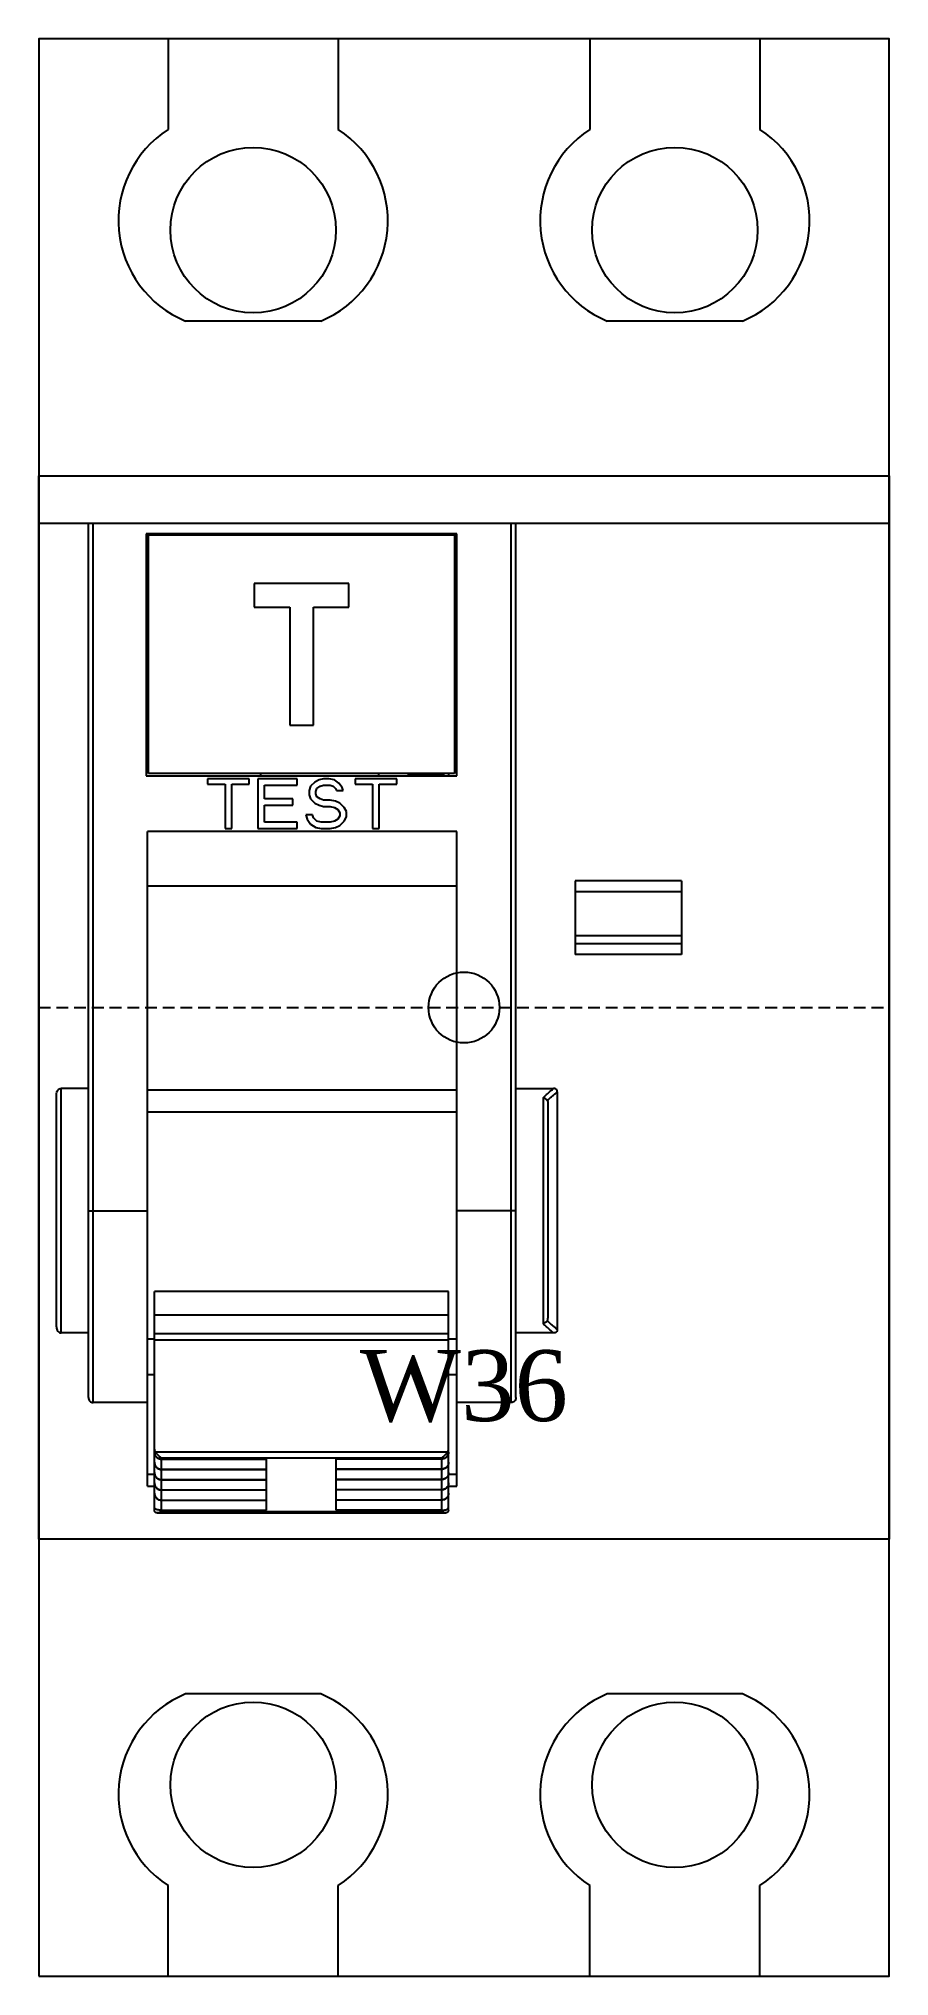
# Model space of a CAD drawing. Extents: x 0 to 36, y 0 to 82.
import ezdxf
from ezdxf.enums import TextEntityAlignment as Align

# ---------------------------------------------------------------- set-up
doc = ezdxf.new("R2010")
doc.units = 0
doc.linetypes.add('DASHED', pattern=[0.75, 0.5, -0.25])
doc.layers.add('--4N-THT. MCB-MCCB-ACB', color=124, linetype='CONTINUOUS')
doc.layers.add('--8N-THT. FIXING HOLE', color=4, linetype='CONTINUOUS')
doc.styles.add('VNI-TNR-DIM', font='times.ttf')

# ---------------------------------------------------------------- blocks, each defined once
blk = doc.blocks.new('06 - N - SC RCCB 2 PHASE')
at = {"layer": '--4N-THT. MCB-MCCB-ACB'}
for p, q in [((-12.525, 41), (-12.525, 37.161)), ((-5.325, 41), (-5.325, 37.161)), ((5.325, 41), (5.325, 37.161)), ((12.525, 41), (12.525, 37.161)), ((-6.065, 29.05), (-11.785, 29.05)), ((11.785, 29.05), (6.065, 29.05)), ((-18, 20.5), (18, 20.5)), ((-15.9, -16.499), (-15.9, 20.5)), ((-15.7, -16.724), (-15.7, 20.5)), ((-13.45, 20.05), (-13.45, 9.8)), ((-0.3, 20.05), (-13.45, 20.05)), ((-13.35, 9.9), (-13.35, 20)), ((-13.35, 20), (-0.4, 20)), ((-11.905, 20.05), (-11.905, 20)), ((-8.6, 20), (-8.6, 20.05)), ((-3.6, 20), (-3.6, 20.05)), ((-0.4, 20), (-0.4, 9.9)), ((-0.3, 9.8), (-0.3, 20.05)), ((2, -16.724), (2, 20.5)), ((2.2, -16.499), (2.2, 20.5)), ((-8.875, 17.95), (-8.875, 16.95)), ((-4.875, 17.95), (-8.875, 17.95)), ((-4.875, 16.95), (-4.875, 17.95)), ((-0.3, 17.42), (-0.4, 17.42)), ((-8.875, 16.95), (-7.375, 16.95)), ((-7.375, 16.95), (-7.375, 11.95)), ((-6.375, 11.95), (-6.375, 16.95)), ((-6.375, 16.95), (-4.875, 16.95)), ((-0.4, 17.14), (-0.3, 17.14)), ((-0.4, 16.86), (-0.3, 16.86)), ((-13.35, 15.75), (-13.45, 15.75)), ((-0.4, 14.755), (-0.3, 14.855)), ((-13.35, 14.55), (-13.45, 14.55)), ((-13.35, 14.27), (-13.45, 14.27)), ((-13.45, 13.99), (-13.35, 13.99)), ((-0.4, 14.65), (-0.3, 14.65)), ((-0.3, 14.55), (-0.4, 14.55)), ((-0.3, 14.27), (-0.4, 14.27)), ((-0.4, 13.99), (-0.3, 13.99)), ((-0.4, 13.488), (-0.3, 13.482)), ((-0.3, 13.473), (-0.4, 13.479)), ((-0.4, 12.918), (-0.3, 12.912)), ((-0.3, 12.903), (-0.4, 12.909)), ((-0.4, 12.348), (-0.3, 12.342)), ((-0.3, 12.333), (-0.4, 12.339)), ((-13.455, 12.117), (-13.35, 12.117)), ((-13.35, 12), (-13.45, 12)), ((-7.375, 11.95), (-6.375, 11.95)), ((-0.4, 11.778), (-0.3, 11.772)), ((-13.45, 11.05), (-13.35, 11.05)), ((-0.3, 11.05), (-0.4, 11.05)), ((-0.4, 9.9), (-13.35, 9.9)), ((-8.6, 9.8), (-8.6, 9.9)), ((-3.6, 9.8), (-3.6, 9.9)), ((-2.355, 9.8), (-2.355, 9.9)), ((-0.855, 9.858), (-0.855, 9.9)), ((-0.655, 9.9), (-0.655, 9.8)), ((-13.45, 9.8), (-0.3, 9.8)), ((-10.85, 9.675), (-10.85, 9.452)), ((-9.093, 9.675), (-10.85, 9.675)), ((-10.85, 9.452), (-10.11, 9.452)), ((-10.11, 9.452), (-10.11, 7.575)), ((-9.833, 7.575), (-9.833, 9.452)), ((-9.833, 9.452), (-9.093, 9.452)), ((-9.093, 9.452), (-9.093, 9.675)), ((-8.723, 9.675), (-8.723, 7.575)), ((-7.058, 9.675), (-8.723, 9.675)), ((-8.445, 8.826), (-8.445, 9.407)), ((-8.445, 9.407), (-7.058, 9.407)), ((-7.058, 9.407), (-7.058, 9.675)), ((-6.503, 9.362), (-6.549, 9.184)), ((-6.549, 9.184), (-6.549, 9.005)), ((-6.318, 9.541), (-6.503, 9.362)), ((-6.133, 9.63), (-6.318, 9.541)), ((-6.272, 9.139), (-6.226, 9.273)), ((-6.272, 9.049), (-6.272, 9.139)), ((-6.226, 8.915), (-6.272, 9.049)), ((-6.226, 9.273), (-6.087, 9.362)), ((-5.948, 9.675), (-6.133, 9.63)), ((-6.087, 9.362), (-5.948, 9.407)), ((-5.717, 9.675), (-5.948, 9.675)), ((-5.948, 9.407), (-5.671, 9.407)), ((-5.486, 9.63), (-5.717, 9.675)), ((-5.671, 9.407), (-5.532, 9.362)), ((-5.532, 9.362), (-5.44, 9.273)), ((-5.301, 9.496), (-5.486, 9.63)), ((-5.44, 9.273), (-5.393, 9.184)), ((-5.393, 9.184), (-5.116, 9.184)), ((-5.162, 9.318), (-5.301, 9.496)), ((-5.116, 9.184), (-5.162, 9.318)), ((-4.607, 9.675), (-4.607, 9.452)), ((-2.85, 9.675), (-4.607, 9.675)), ((-4.607, 9.452), (-3.867, 9.452)), ((-3.867, 9.452), (-3.867, 7.575)), ((-3.59, 7.575), (-3.59, 9.452)), ((-3.59, 9.452), (-2.85, 9.452)), ((-2.85, 9.452), (-2.85, 9.675)), ((-0.843, 9.834), (-2.355, 9.834)), ((-7.243, 8.826), (-8.445, 8.826)), ((-8.445, 7.843), (-8.445, 8.558)), ((-8.445, 8.558), (-7.243, 8.558)), ((-7.243, 8.558), (-7.243, 8.826)), ((-6.549, 9.005), (-6.503, 8.826)), ((-6.503, 8.826), (-6.318, 8.647)), ((-6.318, 8.647), (-6.133, 8.558)), ((-6.087, 8.826), (-6.226, 8.915)), ((-6.133, 8.558), (-5.948, 8.513)), ((-5.948, 8.781), (-6.087, 8.826)), ((-5.671, 8.781), (-5.948, 8.781)), ((-5.948, 8.513), (-5.671, 8.513)), ((-5.44, 8.737), (-5.671, 8.781)), ((-5.671, 8.513), (-5.486, 8.469)), ((-5.486, 8.469), (-5.347, 8.379)), ((-5.255, 8.647), (-5.44, 8.737)), ((-5.347, 8.379), (-5.255, 8.245)), ((-5.07, 8.469), (-5.255, 8.647)), ((-5.255, 8.245), (-5.255, 8.111)), ((-4.977, 8.29), (-5.07, 8.469)), ((-4.977, 8.066), (-4.977, 8.29)), ((-13.4, -20.252), (-13.4, 7.45)), ((-0.3, 7.45), (-13.4, 7.45)), ((-10.11, 7.575), (-9.833, 7.575)), ((-8.723, 7.575), (-7.058, 7.575)), ((-7.058, 7.843), (-8.445, 7.843)), ((-7.058, 7.575), (-7.058, 7.843)), ((-6.688, 8.156), (-6.642, 7.977)), ((-6.411, 8.156), (-6.688, 8.156)), ((-6.642, 7.977), (-6.503, 7.754)), ((-6.503, 7.754), (-6.272, 7.62)), ((-6.364, 8.022), (-6.411, 8.156)), ((-6.226, 7.888), (-6.364, 8.022)), ((-6.272, 7.62), (-6.041, 7.575)), ((-6.041, 7.843), (-6.226, 7.888)), ((-5.671, 7.843), (-6.041, 7.843)), ((-6.041, 7.575), (-5.671, 7.575)), ((-5.486, 7.888), (-5.671, 7.843)), ((-5.671, 7.575), (-5.44, 7.62)), ((-5.347, 7.977), (-5.486, 7.888)), ((-5.44, 7.62), (-5.255, 7.709)), ((-5.255, 8.111), (-5.347, 7.977)), ((-5.255, 7.709), (-5.07, 7.888)), ((-5.07, 7.888), (-4.977, 8.066)), ((-3.867, 7.575), (-3.59, 7.575)), ((-0.3, -20.252), (-0.3, 7.45)), ((-0.3, 5.141), (-13.4, 5.141)), ((4.7, 5.356), (4.7, 2.244)), ((9.2, 5.356), (4.7, 5.356)), ((9.2, 5.356), (9.2, 2.244)), ((9.2, 4.9), (4.7, 4.9)), ((4.7, 3.05), (9.2, 3.05)), ((9.2, 2.7), (4.7, 2.7)), ((9.2, 2.244), (4.7, 2.244)), ((-17.25, -13.514), (-17.25, -3.686)), ((-17.05, -13.772), (-17.05, -3.428)), ((-15.9, -3.428), (-17.05, -3.428)), ((-0.3, -3.504), (-13.4, -3.504)), ((2.2, -3.428), (3.791, -3.428)), ((3.35, -3.824), (3.35, -13.376)), ((3.55, -4.049), (3.55, -13.151)), ((3.95, -3.571), (3.95, -13.629)), ((-0.3, -4.432), (-13.4, -4.432)), ((-15.9, -8.6), (-13.4, -8.6)), ((2.2, -8.6), (-0.3, -8.6)), ((-13.105, -19.249), (-13.105, -12.018)), ((-0.655, -12.018), (-13.105, -12.018)), ((-0.655, -21.283), (-0.655, -12.018)), ((-0.655, -13.023), (-13.105, -13.023)), ((-15.9, -13.772), (-17.05, -13.772)), ((-0.655, -13.808), (-13.105, -13.808)), ((3.791, -13.772), (2.2, -13.772)), ((-13.105, -14.034), (-13.4, -14.034)), ((-0.655, -14.077), (-13.105, -14.077)), ((-0.3, -14.034), (-0.655, -14.034)), ((-13.105, -15.552), (-13.4, -15.552)), ((-0.3, -15.552), (-0.655, -15.552)), ((-13.4, -16.724), (-15.7, -16.724)), ((2, -16.724), (-0.3, -16.724)), ((-13.072, -18.803), (-0.688, -18.803)), ((-13.105, -19.683), (-13.105, -19.259)), ((-12.805, -21.328), (-12.805, -19.058)), ((-12.805, -19.058), (-0.955, -19.058)), ((-12.805, -19.107), (-8.355, -19.107)), ((-12.805, -19.117), (-8.355, -19.117)), ((-12.805, -19.542), (-8.355, -19.542)), ((-12.805, -19.552), (-8.355, -19.552)), ((-8.355, -21.279), (-8.355, -19.107)), ((-0.955, -19.107), (-5.405, -19.107)), ((-5.405, -21.279), (-5.405, -19.107)), ((-0.955, -19.117), (-5.405, -19.117)), ((-0.955, -19.542), (-5.405, -19.542)), ((-0.955, -19.552), (-5.405, -19.552)), ((-0.955, -19.058), (-0.955, -21.328)), ((-13.105, -19.769), (-13.4, -19.769)), ((-13.4, -20.252), (-13.105, -20.252)), ((-13.105, -20.117), (-13.105, -19.693)), ((-13.105, -20.552), (-13.105, -20.127)), ((-12.805, -19.976), (-8.355, -19.976)), ((-12.805, -19.986), (-8.355, -19.986)), ((-12.805, -20.41), (-8.355, -20.41)), ((-12.805, -20.42), (-8.355, -20.42)), ((-0.955, -19.976), (-5.405, -19.976)), ((-0.955, -19.986), (-5.405, -19.986)), ((-0.955, -20.41), (-5.405, -20.41)), ((-0.955, -20.42), (-5.405, -20.42)), ((-0.3, -19.769), (-0.655, -19.769)), ((-0.655, -20.252), (-0.3, -20.252)), ((-13.105, -21.283), (-13.105, -20.562)), ((-12.805, -20.844), (-8.355, -20.844)), ((-12.805, -20.854), (-8.355, -20.854)), ((-12.805, -21.279), (-8.355, -21.279)), ((-0.955, -20.844), (-5.405, -20.844)), ((-0.955, -20.854), (-5.405, -20.854)), ((-0.955, -21.279), (-5.405, -21.279)), ((-12.987, -21.39), (-0.773, -21.39)), ((-12.805, -21.328), (-0.955, -21.328)), ((-6.065, -29.05), (-11.785, -29.05)), ((11.785, -29.05), (6.065, -29.05)), ((-12.525, -41), (-12.525, -37.161)), ((-5.325, -41), (-5.325, -37.161)), ((5.325, -41), (5.325, -37.161)), ((12.525, -41), (12.525, -37.161))]:
    blk.add_line(p, q, dxfattribs=at)
at = {"layer": '--4N-THT. MCB-MCCB-ACB', "color": 6, "linetype": 'DASHED'}
blk.add_line((-18, 0), (18, 0), dxfattribs=at)
at = {"layer": '--4N-THT. MCB-MCCB-ACB'}
blk.add_lwpolyline([(-18, -41), (18, -41), (18, 41), (-18, 41)], close=True, dxfattribs=at)
at = {"layer": '--4N-THT. MCB-MCCB-ACB', "color": 1}
blk.add_lwpolyline([(-18, 22.5), (18, 22.5), (18, -22.5), (-18, -22.5)], close=True, dxfattribs=at)
at = {"layer": '--4N-THT. MCB-MCCB-ACB'}
for centre in [(-8.925, 32.9), (8.925, 32.9), (-8.925, -32.9), (8.925, -32.9)]:
    blk.add_circle(centre, 3.5, dxfattribs=at)
for centre, radius, start, end in [((-10.025, 33.3), 4.6, 122.92073, 247.50502), ((-7.825, 33.3), 4.6, 292.49498, 57.07927), ((7.825, 33.3), 4.6, 122.92073, 247.50502), ((10.025, 33.3), 4.6, 292.49498, 57.07927), ((-13.505, 14.401), 1, 80.95555, 86.75939), ((-13.505, 13.351), 1, 273.2406, 279.04443), ((-10.025, -33.3), 4.6, 112.49498, 237.07927), ((-7.825, -33.3), 4.6, 302.92073, 67.50502), ((7.825, -33.3), 4.6, 112.49498, 237.07927), ((10.025, -33.3), 4.6, 302.92073, 67.50502)]:
    blk.add_arc(centre, radius, start, end, dxfattribs=at)
for points, knots in [([(-0.843, 9.834), (-0.845, 9.836), (-0.85, 9.841), (-0.854, 9.85), (-0.855, 9.856), (-0.855, 9.858)], [0, 0, 0, 0, 0.01046913, 0.01974138, 0.02832213, 0.02832213, 0.02832213, 0.02832213]), ([(-17.25, -3.686), (-17.25, -3.651), (-17.24, -3.584), (-17.195, -3.498), (-17.129, -3.442), (-17.075, -3.428), (-17.05, -3.428)], [0, 0, 0, 0, 0.1054516, 0.1995077, 0.2833213, 0.3589483, 0.3589483, 0.3589483, 0.3589483]), ([(3.35, -3.824), (3.396, -3.778), (3.491, -3.688), (3.639, -3.556), (3.74, -3.47), (3.791, -3.428)], [0, 0, 0, 0, 0.1956389, 0.3933743, 0.59321, 0.59321, 0.59321, 0.59321]), ([(3.525, -3.937), (3.513, -3.919), (3.481, -3.885), (3.421, -3.846), (3.374, -3.829), (3.35, -3.824)], [0, 0, 0, 0, 0.0654685, 0.1379838, 0.2124, 0.2124, 0.2124, 0.2124]), ([(3.525, -3.937), (3.558, -3.906), (3.627, -3.843), (3.731, -3.75), (3.839, -3.66), (3.913, -3.6), (3.95, -3.571)], [0, 0, 0, 0, 0.1386758, 0.2784793, 0.4194412, 0.5615822, 0.5615822, 0.5615822, 0.5615822]), ([(3.525, -3.937), (3.531, -3.947), (3.541, -3.969), (3.549, -4.008), (3.55, -4.035), (3.55, -4.049)], [0, 0, 0, 0, 0.0340396, 0.0731375, 0.116006, 0.116006, 0.116006, 0.116006]), ([(3.95, -3.571), (3.95, -3.551), (3.944, -3.512), (3.909, -3.462), (3.854, -3.433), (3.813, -3.428), (3.791, -3.428)], [0, 0, 0, 0, 0.0600787, 0.1163621, 0.1748043, 0.2395243, 0.2395243, 0.2395243, 0.2395243]), ([(-17.25, -13.514), (-17.25, -13.549), (-17.24, -13.616), (-17.195, -13.702), (-17.129, -13.758), (-17.075, -13.772), (-17.05, -13.772)], [0, 0, 0, 0, 0.1054516, 0.1995077, 0.2833213, 0.3589483, 0.3589483, 0.3589483, 0.3589483]), ([(3.525, -13.263), (3.513, -13.281), (3.481, -13.315), (3.421, -13.354), (3.374, -13.371), (3.35, -13.376)], [0, 0, 0, 0, 0.0654687, 0.1379839, 0.2124, 0.2124, 0.2124, 0.2124]), ([(3.791, -13.772), (3.74, -13.73), (3.639, -13.644), (3.491, -13.512), (3.396, -13.422), (3.35, -13.376)], [0, 0, 0, 0, 0.1998357, 0.3975711, 0.59321, 0.59321, 0.59321, 0.59321]), ([(3.525, -13.263), (3.531, -13.253), (3.541, -13.231), (3.549, -13.192), (3.55, -13.165), (3.55, -13.151)], [0, 0, 0, 0, 0.0340396, 0.0731375, 0.116006, 0.116006, 0.116006, 0.116006]), ([(3.95, -13.629), (3.913, -13.6), (3.839, -13.54), (3.731, -13.45), (3.627, -13.357), (3.558, -13.294), (3.525, -13.263)], [0, 0, 0, 0, 0.1421411, 0.2831029, 0.4229064, 0.5615822, 0.5615822, 0.5615822, 0.5615822]), ([(3.95, -13.629), (3.95, -13.649), (3.944, -13.688), (3.909, -13.738), (3.854, -13.767), (3.813, -13.772), (3.791, -13.772)], [0, 0, 0, 0, 0.0600787, 0.1163621, 0.1748043, 0.2395243, 0.2395243, 0.2395243, 0.2395243]), ([(-15.9, -16.499), (-15.9, -16.53), (-15.889, -16.59), (-15.843, -16.665), (-15.776, -16.713), (-15.725, -16.724), (-15.7, -16.724)], [0, 0, 0, 0, 0.0925245, 0.1788296, 0.2576189, 0.3317591, 0.3317591, 0.3317591, 0.3317591]), ([(2.2, -16.499), (2.2, -16.53), (2.189, -16.59), (2.143, -16.665), (2.076, -16.713), (2.025, -16.724), (2, -16.724)], [0, 0, 0, 0, 0.0925245, 0.1788296, 0.2576189, 0.3317591, 0.3317591, 0.3317591, 0.3317591]), ([(-13.105, -18.689), (-13.105, -18.702), (-13.102, -18.729), (-13.091, -18.768), (-13.079, -18.792), (-13.072, -18.803)], [0, 0, 0, 0, 0.0399819, 0.0801728, 0.1209439, 0.1209439, 0.1209439, 0.1209439]), ([(-12.805, -19.107), (-12.838, -19.107), (-12.903, -19.097), (-12.989, -19.051), (-13.055, -18.983), (-13.094, -18.905), (-13.103, -18.849), (-13.105, -18.824)], [0, 0, 0, 0, 0.0981226, 0.1937809, 0.2869669, 0.3778763, 0.4529943, 0.4529943, 0.4529943, 0.4529943]), ([(-13.105, -18.825), (-13.105, -18.843), (-13.101, -18.88), (-13.085, -18.936), (-13.056, -18.989), (-13.014, -19.038), (-12.958, -19.08), (-12.887, -19.11), (-12.833, -19.117), (-12.805, -19.117)], [0, 0, 0, 0, 0.0547468, 0.1120498, 0.1721203, 0.2357759, 0.3044439, 0.3801215, 0.4645463, 0.4645463, 0.4645463, 0.4645463]), ([(-13.072, -18.803), (-13.059, -18.824), (-13.029, -18.864), (-12.979, -18.92), (-12.924, -18.972), (-12.866, -19.019), (-12.825, -19.046), (-12.805, -19.058)], [0, 0, 0, 0, 0.0724298, 0.1489, 0.2256604, 0.300429, 0.371255, 0.371255, 0.371255, 0.371255]), ([(-0.955, -19.058), (-0.935, -19.046), (-0.894, -19.019), (-0.836, -18.972), (-0.781, -18.92), (-0.731, -18.864), (-0.701, -18.824), (-0.688, -18.803)], [0, 0, 0, 0, 0.0708261, 0.1455946, 0.222355, 0.2988252, 0.371255, 0.371255, 0.371255, 0.371255]), ([(-0.955, -19.107), (-0.922, -19.107), (-0.857, -19.097), (-0.771, -19.051), (-0.705, -18.983), (-0.666, -18.905), (-0.657, -18.849), (-0.655, -18.824)], [0, 0, 0, 0, 0.0981226, 0.1937809, 0.2869669, 0.3778763, 0.4529943, 0.4529943, 0.4529943, 0.4529943]), ([(-0.655, -18.825), (-0.655, -18.843), (-0.659, -18.88), (-0.675, -18.936), (-0.704, -18.989), (-0.746, -19.038), (-0.802, -19.08), (-0.873, -19.11), (-0.927, -19.117), (-0.955, -19.117)], [0, 0, 0, 0, 0.0547468, 0.1120498, 0.1721203, 0.2357759, 0.3044439, 0.3801215, 0.4645463, 0.4645463, 0.4645463, 0.4645463]), ([(-0.67, -18.767), (-0.665, -18.755), (-0.658, -18.729), (-0.655, -18.702), (-0.655, -18.689)], [0, 0, 0, 0, 0.04019085, 0.0801728, 0.0801728, 0.0801728, 0.0801728]), ([(-13.105, -19.259), (-13.104, -19.274), (-13.1, -19.308), (-13.085, -19.36), (-13.056, -19.413), (-13.014, -19.462), (-12.958, -19.504), (-12.887, -19.534), (-12.833, -19.542), (-12.805, -19.542)], [0, 0, 0, 0, 0.0447378, 0.1020409, 0.1621113, 0.225767, 0.294435, 0.3701126, 0.4545374, 0.4545374, 0.4545374, 0.4545374]), ([(-13.105, -19.259), (-13.105, -19.277), (-13.101, -19.315), (-13.085, -19.37), (-13.056, -19.423), (-13.014, -19.472), (-12.958, -19.514), (-12.887, -19.544), (-12.833, -19.552), (-12.805, -19.552)], [0, 0, 0, 0, 0.0547468, 0.1120498, 0.1721203, 0.2357759, 0.3044439, 0.3801215, 0.4645463, 0.4645463, 0.4645463, 0.4645463]), ([(-0.655, -19.249), (-0.655, -19.267), (-0.659, -19.304), (-0.675, -19.36), (-0.704, -19.413), (-0.746, -19.462), (-0.802, -19.504), (-0.873, -19.534), (-0.927, -19.542), (-0.955, -19.542)], [0, 0, 0, 0, 0.0547468, 0.1120498, 0.1721203, 0.2357759, 0.3044439, 0.3801215, 0.4645463, 0.4645463, 0.4645463, 0.4645463]), ([(-0.655, -19.259), (-0.655, -19.277), (-0.659, -19.315), (-0.675, -19.37), (-0.704, -19.423), (-0.746, -19.472), (-0.802, -19.514), (-0.873, -19.544), (-0.927, -19.552), (-0.955, -19.552)], [0, 0, 0, 0, 0.0547468, 0.1120498, 0.1721203, 0.2357759, 0.3044439, 0.3801215, 0.4645463, 0.4645463, 0.4645463, 0.4645463]), ([(-13.105, -19.693), (-13.104, -19.708), (-13.1, -19.742), (-13.085, -19.794), (-13.056, -19.848), (-13.014, -19.897), (-12.958, -19.938), (-12.887, -19.968), (-12.833, -19.976), (-12.805, -19.976)], [0, 0, 0, 0, 0.0447378, 0.1020409, 0.1621113, 0.225767, 0.294435, 0.3701126, 0.4545374, 0.4545374, 0.4545374, 0.4545374]), ([(-13.105, -19.693), (-13.105, -19.711), (-13.101, -19.749), (-13.085, -19.804), (-13.056, -19.858), (-13.014, -19.907), (-12.958, -19.948), (-12.887, -19.979), (-12.833, -19.986), (-12.805, -19.986)], [0, 0, 0, 0, 0.0547468, 0.1120498, 0.1721203, 0.2357759, 0.3044439, 0.3801215, 0.4645463, 0.4645463, 0.4645463, 0.4645463]), ([(-13.105, -20.127), (-13.104, -20.142), (-13.1, -20.176), (-13.085, -20.228), (-13.056, -20.282), (-13.014, -20.331), (-12.958, -20.373), (-12.887, -20.403), (-12.833, -20.41), (-12.805, -20.41)], [0, 0, 0, 0, 0.0447378, 0.1020409, 0.1621113, 0.225767, 0.294435, 0.3701126, 0.4545374, 0.4545374, 0.4545374, 0.4545374]), ([(-13.105, -20.127), (-13.105, -20.146), (-13.101, -20.183), (-13.085, -20.238), (-13.056, -20.292), (-13.014, -20.341), (-12.958, -20.383), (-12.887, -20.413), (-12.833, -20.42), (-12.805, -20.42)], [0, 0, 0, 0, 0.0547468, 0.1120498, 0.1721203, 0.2357759, 0.3044439, 0.3801215, 0.4645463, 0.4645463, 0.4645463, 0.4645463]), ([(-0.655, -19.683), (-0.655, -19.701), (-0.659, -19.739), (-0.675, -19.794), (-0.704, -19.848), (-0.746, -19.897), (-0.802, -19.938), (-0.873, -19.968), (-0.927, -19.976), (-0.955, -19.976)], [0, 0, 0, 0, 0.0547468, 0.1120498, 0.1721203, 0.2357759, 0.3044439, 0.3801215, 0.4645463, 0.4645463, 0.4645463, 0.4645463]), ([(-0.655, -19.693), (-0.655, -19.711), (-0.659, -19.749), (-0.675, -19.804), (-0.704, -19.858), (-0.746, -19.907), (-0.802, -19.948), (-0.873, -19.979), (-0.927, -19.986), (-0.955, -19.986)], [0, 0, 0, 0, 0.0547468, 0.1120498, 0.1721203, 0.2357759, 0.3044439, 0.3801215, 0.4645463, 0.4645463, 0.4645463, 0.4645463]), ([(-0.655, -20.117), (-0.655, -20.136), (-0.659, -20.173), (-0.675, -20.228), (-0.704, -20.282), (-0.746, -20.331), (-0.802, -20.373), (-0.873, -20.403), (-0.927, -20.41), (-0.955, -20.41)], [0, 0, 0, 0, 0.0547468, 0.1120498, 0.1721203, 0.2357759, 0.3044439, 0.3801215, 0.4645463, 0.4645463, 0.4645463, 0.4645463]), ([(-0.655, -20.127), (-0.655, -20.146), (-0.659, -20.183), (-0.675, -20.238), (-0.704, -20.292), (-0.746, -20.341), (-0.802, -20.383), (-0.873, -20.413), (-0.927, -20.42), (-0.955, -20.42)], [0, 0, 0, 0, 0.0547468, 0.1120498, 0.1721203, 0.2357759, 0.3044439, 0.3801215, 0.4645463, 0.4645463, 0.4645463, 0.4645463]), ([(-13.105, -20.562), (-13.104, -20.577), (-13.1, -20.61), (-13.085, -20.663), (-13.056, -20.716), (-13.014, -20.765), (-12.958, -20.807), (-12.887, -20.837), (-12.833, -20.844), (-12.805, -20.844)], [0, 0, 0, 0, 0.0447378, 0.1020409, 0.1621113, 0.225767, 0.294435, 0.3701126, 0.4545374, 0.4545374, 0.4545374, 0.4545374]), ([(-13.105, -20.562), (-13.105, -20.58), (-13.101, -20.617), (-13.085, -20.673), (-13.056, -20.726), (-13.014, -20.775), (-12.958, -20.817), (-12.887, -20.847), (-12.833, -20.854), (-12.805, -20.854)], [0, 0, 0, 0, 0.0547468, 0.1120498, 0.1721203, 0.2357759, 0.3044439, 0.3801215, 0.4645463, 0.4645463, 0.4645463, 0.4645463]), ([(-13.058, -21.225), (-13.071, -21.217), (-13.092, -21.201), (-13.105, -21.174), (-13.105, -21.161)], [0, 0, 0, 0, 0.04397589, 0.08120465, 0.08120465, 0.08120465, 0.08120465]), ([(-13.072, -21.359), (-13.078, -21.351), (-13.09, -21.336), (-13.102, -21.31), (-13.105, -21.292), (-13.105, -21.283)], [0, 0, 0, 0, 0.03031, 0.05802336, 0.08418427, 0.08418427, 0.08418427, 0.08418427]), ([(-12.805, -21.279), (-12.837, -21.279), (-12.899, -21.275), (-12.982, -21.258), (-13.033, -21.239), (-13.056, -21.226), (-13.058, -21.225)], [0, 0, 0, 0, 0.0970295, 0.1834673, 0.2534701, 0.2610905, 0.2610905, 0.2610905, 0.2610905]), ([(-0.655, -20.552), (-0.655, -20.57), (-0.659, -20.607), (-0.675, -20.663), (-0.704, -20.716), (-0.746, -20.765), (-0.802, -20.807), (-0.873, -20.837), (-0.927, -20.844), (-0.955, -20.844)], [0, 0, 0, 0, 0.0547468, 0.1120498, 0.1721203, 0.2357759, 0.3044439, 0.3801215, 0.4645463, 0.4645463, 0.4645463, 0.4645463]), ([(-0.655, -20.562), (-0.655, -20.58), (-0.659, -20.617), (-0.675, -20.673), (-0.704, -20.726), (-0.746, -20.775), (-0.802, -20.817), (-0.873, -20.847), (-0.927, -20.854), (-0.955, -20.854)], [0, 0, 0, 0, 0.0547468, 0.1120498, 0.1721203, 0.2357759, 0.3044439, 0.3801215, 0.4645463, 0.4645463, 0.4645463, 0.4645463]), ([(-0.955, -21.279), (-0.923, -21.279), (-0.861, -21.275), (-0.778, -21.258), (-0.727, -21.239), (-0.704, -21.226), (-0.702, -21.225)], [0, 0, 0, 0, 0.0970295, 0.1834673, 0.2534701, 0.2610905, 0.2610905, 0.2610905, 0.2610905]), ([(-0.702, -21.225), (-0.689, -21.217), (-0.668, -21.201), (-0.655, -21.174), (-0.655, -21.161)], [0, 0, 0, 0, 0.04397589, 0.08120465, 0.08120465, 0.08120465, 0.08120465]), ([(-0.655, -21.283), (-0.655, -21.292), (-0.658, -21.31), (-0.67, -21.336), (-0.682, -21.351), (-0.688, -21.359)], [0, 0, 0, 0, 0.02616091, 0.05387427, 0.08418427, 0.08418427, 0.08418427, 0.08418427]), ([(-12.987, -21.39), (-13.001, -21.39), (-13.032, -21.387), (-13.06, -21.371), (-13.072, -21.359)], [0, 0, 0, 0, 0.04247149, 0.09200909, 0.09200909, 0.09200909, 0.09200909]), ([(-12.805, -21.328), (-12.824, -21.34), (-12.862, -21.36), (-12.92, -21.382), (-12.963, -21.39), (-12.984, -21.39), (-12.987, -21.39)], [0, 0, 0, 0, 0.0667026, 0.1290515, 0.1857096, 0.1944264, 0.1944264, 0.1944264, 0.1944264]), ([(-0.773, -21.39), (-0.776, -21.39), (-0.797, -21.39), (-0.84, -21.382), (-0.898, -21.36), (-0.936, -21.34), (-0.955, -21.328)], [0, 0, 0, 0, 0.0087168, 0.0653748, 0.1277238, 0.1944264, 0.1944264, 0.1944264, 0.1944264]), ([(-0.688, -21.359), (-0.7, -21.371), (-0.728, -21.387), (-0.759, -21.39), (-0.773, -21.39)], [0, 0, 0, 0, 0.0495376, 0.09200909, 0.09200909, 0.09200909, 0.09200909])]:
    blk.add_open_spline(points, degree=3, knots=knots, dxfattribs=at)
for points in [[(-13.105, -18.824), (-13.105, -18.82), (-13.105, -18.815), (-13.105, -18.81)], [(-0.688, -18.803), (-0.681, -18.792), (-0.675, -18.78), (-0.67, -18.767)], [(-0.655, -18.824), (-0.655, -18.82), (-0.655, -18.815), (-0.655, -18.81)], [(-13.105, -19.249), (-13.105, -19.252), (-13.105, -19.255), (-13.105, -19.259)], [(-13.105, -19.683), (-13.105, -19.686), (-13.105, -19.69), (-13.105, -19.693)], [(-13.105, -20.117), (-13.105, -20.121), (-13.105, -20.124), (-13.105, -20.127)], [(-13.105, -20.552), (-13.105, -20.555), (-13.105, -20.558), (-13.105, -20.562)]]:
    blk.add_open_spline(points, degree=3, dxfattribs=at)
at = {"layer": '--8N-THT. FIXING HOLE'}
blk.add_circle((0, 0), 1.5, dxfattribs=at)
at = {"layer": '--4N-THT. MCB-MCCB-ACB', "color": 3, "style": 'VNI-TNR-DIM'}
blk.add_text('W36', height=3, dxfattribs=at).set_placement((0, -16), align=Align.MIDDLE_CENTER)

msp = doc.modelspace()

# ---------------------------------------------------------------- block references
msp.add_blockref('06 - N - SC RCCB 2 PHASE', (18, 41))

doc.saveas('drawing.dxf')
